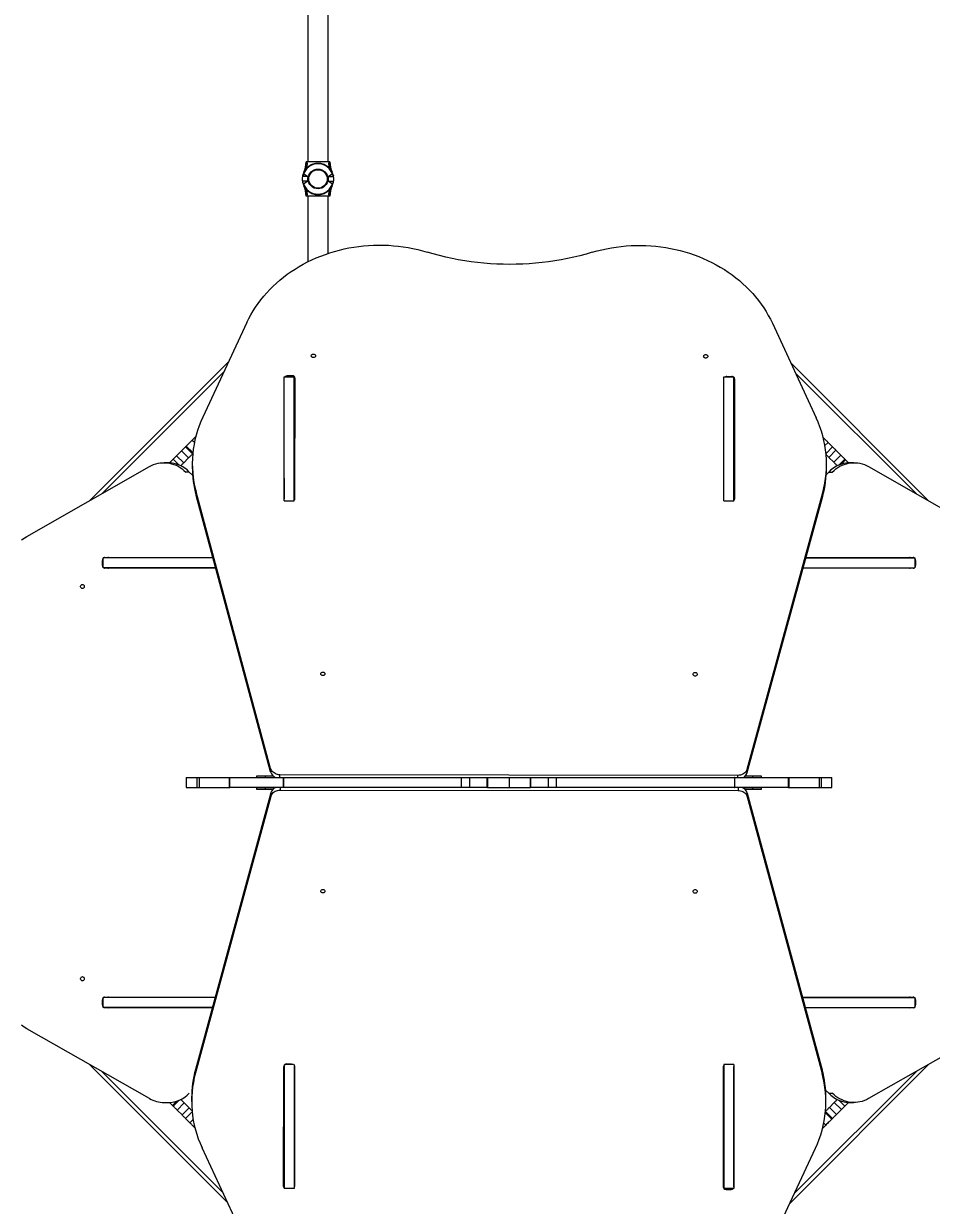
# Model space of a CAD drawing. Header units: millimetres. Extents: x -5010 to 6597, y -5069 to 5109.
# Drawn here: x -1075 to 827, y -851 to 1625 of the extents above; entities that cross this region are included whole.
import ezdxf

# ---------------------------------------------------------------- set-up
doc = ezdxf.new("R2010")
doc.units = ezdxf.units.MM
for name, color, linetype in [('DIKOM_ОБЪЕКТ', 7, 'Continuous'), ('DIKOM_РАЗМЕР_ЗОНА', 7, 'Continuous'), ('DIKOM_РАЗМЕР_ОБЪЕКТА', 7, 'Continuous')]:
    doc.layers.add(name, color=color, linetype=linetype)
doc.styles.add('style1', font='arial.ttf', dxfattribs={"width": 0.8})
doc.dimstyles.new('1-50', dxfattribs={"dimtxt": 300, "dimasz": 200, "dimexe": 100, "dimexo": 0, "dimgap": 100, "dimtad": 1, "dimtxsty": 'style1', "dimcen": 200, "dimclrd": 7, "dimclre": 7, "dimclrt": 7, "dimadec": 1, "dimazin": 2, "dimtfac": 1, "dimtmove": 0, "dimatfit": 2, "dimfxl": 0, "dimlwd": 25, "dimlwe": 18, "dimarcsym": 0})

# ---------------------------------------------------------------- blocks, each defined once
blk = doc.blocks.new('*D9')
at = {"layer": 'Defpoints', "color": 0, "transparency": 16777216}
for p in [(291.3, 3608.6), (3201.6, -2426.6), (4391.2, -2426.6)]:
    blk.add_point(p, dxfattribs=at)
at = {"layer": 'DIKOM_РАЗМЕР_ОБЪЕКТА', "color": 7, "lineweight": 18, "transparency": 16777216}
for p, q in [((291.3, 3608.6), (4491.2, 3608.6)), ((3201.6, -2426.6), (4491.2, -2426.6))]:
    blk.add_line(p, q, dxfattribs=at)
at = {"layer": 'DIKOM_РАЗМЕР_ОБЪЕКТА', "color": 7, "lineweight": 25, "transparency": 16777216}
blk.add_line((4391.2, 3408.6), (4391.2, -2226.6), dxfattribs=at)
at = {"layer": 'DIKOM_РАЗМЕР_ОБЪЕКТА', "color": 7, "transparency": 16777216}
for points in [[(4357.9, 3408.6), (4424.6, 3408.6), (4391.2, 3608.6)], [(4357.9, -2226.6), (4424.6, -2226.6), (4391.2, -2426.6)]]:
    blk.add_solid(points, dxfattribs=at)
at = {"layer": 'DIKOM_РАЗМЕР_ОБЪЕКТА', "color": 7, "transparency": 16777216, "insert": (4061.5, 287.3), "char_height": 300, "attachment_point": 5, "rotation": 90, "style": 'style1'}
blk.add_mtext('{\\H1.5x;6000}', dxfattribs=at)
blk = doc.blocks.new('*D10')
at = {"layer": 'Defpoints', "color": 0, "transparency": 16777216}
for p in [(3389.6, 467.8), (-3510.4, -215.5), (3389.6, -2964)]:
    blk.add_point(p, dxfattribs=at)
at = {"layer": 'DIKOM_РАЗМЕР_ОБЪЕКТА', "color": 7, "lineweight": 18, "transparency": 16777216}
for p, q in [((3389.6, 467.8), (3389.6, -3064)), ((-3510.4, -215.5), (-3510.4, -3064))]:
    blk.add_line(p, q, dxfattribs=at)
at = {"layer": 'DIKOM_РАЗМЕР_ОБЪЕКТА', "color": 7, "lineweight": 25, "transparency": 16777216}
blk.add_line((-3310.4, -2964), (3189.6, -2964), dxfattribs=at)
at = {"layer": 'DIKOM_РАЗМЕР_ОБЪЕКТА', "color": 7, "transparency": 16777216}
for points in [[(-3310.4, -2930.7), (-3310.4, -2997.4), (-3510.4, -2964)], [(3189.6, -2930.7), (3189.6, -2997.4), (3389.6, -2964)]]:
    blk.add_solid(points, dxfattribs=at)
at = {"layer": 'DIKOM_РАЗМЕР_ОБЪЕКТА', "color": 7, "transparency": 16777216, "insert": (-85, -2634.3), "char_height": 300, "attachment_point": 5, "style": 'style1'}
blk.add_mtext('{\\H1.5x;6900}', dxfattribs=at)
blk = doc.blocks.new('*D11')
at = {"layer": 'Defpoints', "color": 0, "transparency": 16777216}
for p in [(97.8, 5108.6), (2495.6, -4426.6), (6497.5, -4426.6)]:
    blk.add_point(p, dxfattribs=at)
at = {"layer": 'DIKOM_РАЗМЕР_ЗОНА', "color": 7, "lineweight": 18, "transparency": 16777216}
for p, q in [((97.8, 5108.6), (6597.5, 5108.6)), ((2495.6, -4426.6), (6597.5, -4426.6))]:
    blk.add_line(p, q, dxfattribs=at)
at = {"layer": 'DIKOM_РАЗМЕР_ЗОНА', "color": 7, "lineweight": 25, "transparency": 16777216}
blk.add_line((6497.5, 4908.6), (6497.5, -4226.6), dxfattribs=at)
at = {"layer": 'DIKOM_РАЗМЕР_ЗОНА', "color": 7, "transparency": 16777216}
for points in [[(6464.1, 4908.6), (6530.8, 4908.6), (6497.5, 5108.6)], [(6464.1, -4226.6), (6530.8, -4226.6), (6497.5, -4426.6)]]:
    blk.add_solid(points, dxfattribs=at)
at = {"layer": 'DIKOM_РАЗМЕР_ЗОНА', "color": 7, "transparency": 16777216, "insert": (6167.7, -51.5), "char_height": 300, "attachment_point": 5, "rotation": 90, "style": 'style1'}
blk.add_mtext('{\\H1.5x;9500}', dxfattribs=at)
blk = doc.blocks.new('*D12')
at = {"layer": 'Defpoints', "color": 0, "transparency": 16777216}
for p in [(-5010.4, 5.4), (4889.6, 5.4), (-5010.4, -4969.2)]:
    blk.add_point(p, dxfattribs=at)
at = {"layer": 'DIKOM_РАЗМЕР_ЗОНА', "color": 7, "lineweight": 18, "transparency": 16777216}
for p, q in [((-5010.4, 5.4), (-5010.4, -5069.2)), ((4889.6, 5.4), (4889.6, -5069.2))]:
    blk.add_line(p, q, dxfattribs=at)
at = {"layer": 'DIKOM_РАЗМЕР_ЗОНА', "color": 7, "lineweight": 25, "transparency": 16777216}
blk.add_line((4689.6, -4969.2), (-4810.4, -4969.2), dxfattribs=at)
at = {"layer": 'DIKOM_РАЗМЕР_ЗОНА', "color": 7, "transparency": 16777216}
for points in [[(-4810.4, -4935.9), (-4810.4, -5002.6), (-5010.4, -4969.2)], [(4689.6, -4935.9), (4689.6, -5002.6), (4889.6, -4969.2)]]:
    blk.add_solid(points, dxfattribs=at)
at = {"layer": 'DIKOM_РАЗМЕР_ЗОНА', "color": 7, "transparency": 16777216, "insert": (-57.6, -4639.5), "char_height": 300, "attachment_point": 5, "style": 'style1'}
blk.add_mtext('{\\H1.5x;9900}', dxfattribs=at)

msp = doc.modelspace()

# ---------------------------------------------------------------- linework, layer by layer
at = {"layer": 'DIKOM_ОБЪЕКТ', "color": 7, "linetype": 'Continuous', "lineweight": 15}
for p, q in [((-479.675, 2165.638), (-479.675, 1335.638)), ((-437.675, 1335.638), (-437.675, 2165.638)), ((-484.452, 1320.207), (-484.794, 1319.807)), ((-483.675, 1335.638), (-483.675, 1335.19)), ((-483.604, 1335.638), (-483.675, 1335.638)), ((-483.675, 1335.19), (-483.668, 1335.234)), ((-481.24, 1335.638), (-483.604, 1335.638)), ((-436.11, 1335.638), (-481.24, 1335.638)), ((-433.746, 1335.638), (-436.11, 1335.638)), ((-433.675, 1335.638), (-433.746, 1335.638)), ((-433.675, 1335.243), (-433.675, 1335.638)), ((-433.675, 1335.19), (-433.675, 1335.243)), ((-428.941, 1313.951), (-428.906, 1313.879)), ((-480.152, 1304.545), (-491.308, 1304.545)), ((-480.152, 1294.73), (-491.308, 1294.73)), ((-489.377, 1308.183), (-486.862, 1309.453)), ((-486.862, 1289.823), (-489.377, 1291.092)), ((-486.862, 1309.453), (-480.152, 1304.545)), ((-480.152, 1294.73), (-486.862, 1289.823)), ((-437.198, 1304.545), (-430.488, 1309.453)), ((-437.198, 1304.545), (-426.042, 1304.545)), ((-430.488, 1289.823), (-437.198, 1294.73)), ((-437.198, 1294.73), (-426.042, 1294.73)), ((-430.488, 1309.453), (-427.973, 1308.183)), ((-427.973, 1291.092), (-430.488, 1289.823)), ((-483.675, 1264.05), (-483.675, 1263.638)), ((-483.604, 1263.638), (-483.675, 1263.638)), ((-483.669, 1264.05), (-483.674, 1264.076)), ((-481.24, 1263.638), (-483.604, 1263.638)), ((-436.11, 1263.638), (-481.24, 1263.638)), ((-479.675, 1263.638), (-479.675, 1126.169)), ((-437.675, 1143.563), (-437.675, 1263.638)), ((-433.746, 1263.638), (-436.11, 1263.638)), ((-433.675, 1263.638), (-433.746, 1263.638)), ((-433.675, 1263.638), (-433.675, 1264.027)), ((-428.941, 1285.324), (-428.862, 1285.488)), ((-607.557, 998.797), (-700.187, 800.707)), ((493.343, 997.432), (585.317, 799.059)), ((-645.664, 917.306), (-938.33, 624.64)), ((-655.601, 896.055), (-911.969, 639.687)), ((821.448, 624.641), (531.971, 914.117)), ((795.087, 639.688), (541.751, 893.023)), ((-529.442, 885.194), (-508.442, 885.194)), ((-529.442, 625.386), (-529.442, 885.194)), ((-512.675, 887.076), (-523.075, 887.089)), ((-523.075, 885.194), (-523.075, 887.089)), ((-512.675, 885.194), (-512.675, 887.076)), ((-508.442, 625.386), (-508.442, 885.194)), ((-507.115, 629.789), (-506.684, 881.872)), ((391.558, 885.194), (412.558, 885.194)), ((391.558, 625.386), (391.558, 885.194)), ((397.925, 885.908), (408.325, 885.895)), ((397.925, 885.194), (397.925, 885.908)), ((408.325, 885.194), (408.325, 885.895)), ((412.558, 625.386), (412.558, 885.194)), ((414.316, 880.691), (413.885, 628.678)), ((-722.22, 752.442), (-714.932, 759.729)), ((-722.22, 752.442), (-717.652, 747.874)), ((610.089, 747.691), (603.54, 741.143)), ((610.089, 747.691), (619.48, 738.3)), ((-754.949, 719.712), (-744.668, 729.994)), ((-754.949, 719.712), (-740.1, 704.863)), ((-744.668, 729.994), (-729.818, 715.144)), ((-736.382, 738.28), (-734.716, 739.945)), ((-736.382, 738.28), (-721.532, 723.43)), ((-734.716, 739.945), (-720.946, 726.175)), ((-721.532, 723.43), (-721.179, 723.784)), ((619.48, 738.3), (605.806, 724.626)), ((626.634, 731.146), (611.785, 716.297)), ((636.915, 720.864), (622.066, 706.015)), ((626.634, 731.146), (636.915, 720.864)), ((-1068.637, 550.258), (-811.889, 696.814)), ((-773.687, 705.098), (-781.187, 705.098)), ((-769.696, 704.965), (-762.103, 712.558)), ((-762.103, 712.558), (-749.692, 700.147)), ((-740.1, 704.863), (-729.818, 715.144)), ((-722.123, 703.187), (-722.123, 695.687)), ((606.921, 694.752), (606.921, 702.252)), ((611.785, 716.297), (622.066, 706.015)), ((645.201, 712.579), (632.743, 700.12)), ((646.867, 710.913), (638.074, 702.121)), ((645.201, 712.579), (646.867, 710.913)), ((664.304, 705.099), (656.804, 705.099)), ((695.006, 696.815), (951.754, 550.26)), ((-728.331, 685.572), (-735.831, 685.572)), ((-728.331, 685.572), (-721.483, 678.724)), ((-529.442, 672.445), (-529.514, 629.887)), ((391.485, 628.637), (391.558, 671.284)), ((606.475, 680.601), (611.448, 685.574)), ((611.448, 685.574), (618.948, 685.574)), ((-557.909, 64.439), (-714.259, 644.088)), ((-714.259, 636.588), (-714.259, 644.088)), ((-529.442, 664.945), (-529.502, 629.548)), ((391.498, 628.36), (391.558, 663.784)), ((-557.909, 56.939), (-714.259, 636.588)), ((-529.442, 629.073), (-529.514, 629.887)), ((-529.442, 625.386), (-508.442, 625.386)), ((391.558, 627.889), (391.485, 628.637)), ((391.558, 625.386), (412.558, 625.386)), ((440.522, 63.159), (598.853, 642.405)), ((440.522, 55.659), (598.853, 634.905)), ((598.853, 634.905), (598.853, 642.405)), ((-910.294, 489.94), (-910.294, 500.34)), ((-908.995, 500.34), (-910.294, 500.34)), ((-908.995, 484.64), (-908.995, 505.64)), ((-678.938, 505.64), (-908.995, 505.64)), ((-905.098, 506.34), (-679.126, 506.34)), ((563.52, 505.64), (792.111, 505.64)), ((563.711, 506.34), (788.214, 506.34)), ((792.111, 505.64), (792.111, 484.64)), ((792.111, 500.34), (793.41, 500.34)), ((793.41, 500.34), (793.41, 489.94)), ((-908.995, 489.94), (-910.294, 489.94)), ((-673.273, 484.64), (-908.995, 484.64)), ((-673.084, 483.94), (-905.098, 483.94)), ((788.214, 483.94), (557.588, 483.94)), ((557.78, 484.64), (792.111, 484.64)), ((792.111, 489.94), (793.41, 489.94)), ((-557.909, 56.939), (-557.909, 64.439)), ((421.03, 49.828), (-538.463, 51.059)), ((-538.463, 45.64), (-538.463, 51.059)), ((421.03, 45.64), (421.03, 49.828)), ((440.522, 55.659), (440.522, 63.159)), ((-734.914, 45.64), (-734.914, 24.64)), ((-734.914, 45.64), (-712.683, 45.64)), ((-712.683, 45.64), (-712.683, 24.64)), ((-712.683, 45.64), (-708.024, 45.64)), ((-708.024, 45.64), (-708.024, 24.64)), ((-708.024, 45.64), (-644.863, 45.64)), ((-644.863, 45.64), (-644.863, 24.64)), ((-644.863, 45.64), (-643.393, 45.64)), ((-643.393, 24.64), (-643.393, 45.64)), ((-643.393, 45.64), (-531.285, 45.64)), ((-587.442, 48.14), (-587.442, 45.64)), ((-569.442, 48.14), (-587.442, 48.14)), ((-551.983, 48.14), (-569.442, 48.14)), ((-569.442, 48.14), (-569.442, 45.64)), ((-531.285, 45.64), (-531.285, 24.64)), ((-530.841, 45.64), (-531.285, 45.64)), ((-530.841, 24.64), (-530.841, 45.64)), ((-530.841, 45.64), (-157.972, 45.64)), ((-157.972, 24.64), (-157.972, 45.64)), ((-157.972, 45.64), (-140.882, 45.64)), ((-140.882, 24.64), (-140.882, 45.64)), ((-140.882, 45.64), (-104.398, 45.64)), ((-104.398, 24.64), (-104.398, 45.64)), ((-104.398, 45.64), (-103.237, 45.64)), ((-103.237, 45.64), (-103.237, 24.64)), ((-103.237, 45.64), (-58.442, 45.64)), ((-58.442, 45.64), (-58.442, 24.64)), ((-58.442, 45.64), (-13.647, 45.64)), ((-13.647, 24.64), (-13.647, 45.64)), ((-13.647, 45.64), (-12.486, 45.64)), ((-12.486, 24.64), (-12.486, 45.64)), ((-12.486, 45.64), (23.999, 45.64)), ((23.999, 24.64), (23.999, 45.64)), ((23.999, 45.64), (41.088, 45.64)), ((41.088, 24.64), (41.088, 45.64)), ((41.088, 45.64), (413.958, 45.64)), ((413.958, 45.64), (413.958, 24.64)), ((414.401, 45.64), (413.958, 45.64)), ((414.401, 24.64), (414.401, 45.64)), ((414.401, 45.64), (526.51, 45.64)), ((452.558, 48.14), (436.006, 48.14)), ((470.558, 48.14), (452.558, 48.14)), ((452.558, 45.64), (452.558, 48.14)), ((470.558, 45.64), (470.558, 48.14)), ((526.51, 45.64), (526.51, 24.64)), ((526.51, 45.64), (527.98, 45.64)), ((527.98, 45.64), (527.98, 24.64)), ((527.98, 45.64), (591.141, 45.64)), ((591.141, 45.64), (591.141, 24.64)), ((591.141, 45.64), (595.799, 45.64)), ((595.799, 45.64), (595.799, 24.64)), ((595.799, 45.64), (618.031, 45.64)), ((618.031, 24.64), (618.031, 45.64)), ((-734.914, 24.64), (-712.683, 24.64)), ((-557.576, 13.05), (-715.411, -566.297)), ((-557.576, 5.55), (-715.411, -573.797)), ((-712.683, 24.64), (-708.024, 24.64)), ((-708.024, 24.64), (-644.863, 24.64)), ((-644.863, 24.64), (-643.393, 24.64)), ((-531.285, 24.64), (-643.393, 24.64)), ((-587.442, 24.14), (-587.442, 21.14)), ((-587.442, 24.14), (-569.442, 24.14)), ((-587.442, 21.14), (-569.442, 21.14)), ((-569.442, 24.14), (-569.442, 21.14)), ((-569.442, 24.14), (-547.975, 24.14)), ((-569.442, 21.14), (-552.458, 21.14)), ((-557.576, 13.05), (-557.576, 5.55)), ((-538.095, 24.64), (-538.095, 18.893)), ((-538.095, 18.893), (421.399, 18.278)), ((-531.285, 24.64), (-530.841, 24.64)), ((-157.972, 24.64), (-530.841, 24.64)), ((-140.882, 24.64), (-157.972, 24.64)), ((-104.398, 24.64), (-140.882, 24.64)), ((-103.237, 24.64), (-104.398, 24.64)), ((-103.237, 24.64), (-58.442, 24.64)), ((-58.442, 24.64), (-13.647, 24.64)), ((-12.486, 24.64), (-13.647, 24.64)), ((23.999, 24.64), (-12.486, 24.64)), ((41.088, 24.64), (23.999, 24.64)), ((413.958, 24.64), (41.088, 24.64)), ((413.958, 24.64), (414.401, 24.64)), ((526.51, 24.64), (414.401, 24.64)), ((421.399, 24.64), (421.399, 18.278)), ((429.875, 24.14), (452.558, 24.14)), ((435.006, 21.14), (452.558, 21.14)), ((440.856, 12.41), (440.856, 4.91)), ((440.856, 12.41), (597.701, -567.138)), ((440.856, 4.91), (597.701, -574.638)), ((452.558, 21.14), (452.558, 24.14)), ((452.558, 24.14), (470.558, 24.14)), ((452.558, 21.14), (470.558, 21.14)), ((470.558, 21.14), (470.558, 24.14)), ((526.51, 24.64), (527.98, 24.64)), ((527.98, 24.64), (591.141, 24.64)), ((591.141, 24.64), (595.799, 24.64)), ((595.799, 24.64), (618.031, 24.64)), ((-910.294, -431.06), (-910.294, -420.66)), ((-908.995, -420.66), (-910.294, -420.66)), ((-908.995, -436.36), (-908.995, -415.36)), ((-674.291, -415.36), (-908.995, -415.36)), ((-905.098, -414.66), (-674.1, -414.66)), ((556.435, -414.66), (788.214, -414.66)), ((556.625, -415.36), (792.111, -415.36)), ((792.111, -415.36), (792.111, -436.36)), ((792.111, -420.66), (793.41, -420.66)), ((793.41, -420.66), (793.41, -431.06)), ((-908.995, -431.06), (-910.294, -431.06)), ((-680.012, -436.36), (-908.995, -436.36)), ((-680.203, -437.06), (-905.098, -437.06)), ((562.308, -436.36), (792.111, -436.36)), ((788.214, -437.06), (562.498, -437.06)), ((792.111, -431.06), (793.41, -431.06)), ((-811.889, -627.536), (-1068.637, -480.98)), ((951.754, -480.979), (695.006, -627.534)), ((-938.337, -555.358), (-648.358, -845.337)), ((-715.411, -566.297), (-715.411, -573.797)), ((-530.671, -811.965), (-530.456, -559.952)), ((-529.442, -557.065), (-529.442, -815.915)), ((-510.032, -556.107), (-528.487, -556.107)), ((-524.451, -554.759), (-514.051, -554.766)), ((-508.442, -556.107), (-508.442, -815.915)), ((-508.062, -559.716), (-508.271, -804.479)), ((-508.056, -559.896), (-508.271, -811.979)), ((390.545, -560.472), (390.33, -812.555)), ((412.558, -556.107), (391.558, -556.107)), ((391.558, -556.107), (391.558, -815.915)), ((412.558, -556.107), (412.558, -815.915)), ((412.73, -805.07), (412.939, -560.316)), ((412.73, -812.57), (412.945, -560.556)), ((529.713, -847.1), (821.461, -555.352)), ((597.701, -567.138), (597.701, -574.638)), ((-911.976, -570.405), (-658.177, -824.204)), ((539.611, -825.888), (795.1, -570.399)), ((611.448, -616.293), (605.005, -609.85)), ((611.448, -616.293), (618.948, -616.293)), ((-781.187, -635.82), (-773.687, -635.82)), ((-763.748, -641.638), (-754.949, -632.838)), ((-762.083, -643.303), (-763.748, -641.638)), ((-762.083, -643.303), (-749.615, -630.836)), ((-753.797, -651.589), (-738.947, -636.74)), ((-728.666, -647.021), (-738.947, -636.74)), ((-723.428, -625.957), (-723.428, -633.457)), ((605.616, -633.924), (605.616, -626.424)), ((623.218, -635.588), (612.937, -645.869)), ((638.068, -650.437), (623.218, -635.588)), ((645.222, -643.283), (632.804, -630.865)), ((652.819, -635.686), (645.222, -643.283)), ((656.804, -635.818), (664.304, -635.818)), ((-743.515, -661.871), (-753.797, -651.589)), ((-743.515, -661.871), (-728.666, -647.021)), ((-736.361, -669.025), (-722.39, -655.053)), ((617.835, -670.67), (604.406, -657.241)), ((619.5, -669.004), (604.701, -654.205)), ((627.786, -660.718), (612.937, -645.869)), ((638.068, -650.437), (627.786, -660.718)), ((-726.97, -678.416), (-736.361, -669.025)), ((-726.97, -678.416), (-720.174, -671.62)), ((-716.841, -688.545), (-716.654, -688.357)), ((-716.528, -688.858), (-716.841, -688.545)), ((605.338, -683.166), (598.559, -689.945)), ((605.338, -683.166), (601.084, -678.912)), ((619.5, -669.004), (617.835, -670.67)), ((-609.598, -928.756), (-701.742, -730.442)), ((491.303, -929.415), (583.764, -731.266)), ((-508.442, -815.915), (-529.442, -815.915)), ((-508.271, -804.479), (-508.271, -811.979)), ((412.558, -815.915), (391.558, -815.915)), ((396.325, -815.915), (396.325, -817.755)), ((406.725, -815.915), (406.725, -817.762)), ((412.73, -805.07), (412.73, -812.57)), ((396.325, -817.755), (406.725, -817.762))]:
    msp.add_line(p, q, dxfattribs=at)
at = {"layer": 'DIKOM_ОБЪЕКТ', "color": 7, "linetype": 'Continuous', "lineweight": 15, "flags": 128}
for points in [[(-607.557, 998.797), (-603.49, 1007.08), (-599.093, 1015.236), (-594.373, 1023.256), (-589.335, 1031.129), (-583.985, 1038.846), (-578.33, 1046.398), (-572.375, 1053.776), (-566.13, 1060.971), (-559.6, 1067.974), (-552.794, 1074.777), (-545.72, 1081.372), (-538.387, 1087.75), (-530.802, 1093.905), (-522.977, 1099.829), (-514.918, 1105.514), (-506.638, 1110.954), (-498.144, 1116.143), (-489.449, 1121.073), (-480.561, 1125.74), (-471.492, 1130.137), (-462.252, 1134.26), (-452.853, 1138.103), (-443.306, 1141.661), (-433.623, 1144.931), (-423.814, 1147.909), (-413.893, 1150.59), (-403.87, 1152.973), (-393.757, 1155.053), (-383.568, 1156.829), (-373.313, 1158.297), (-363.006, 1159.458), (-352.659, 1160.308), (-342.284, 1160.848), (-331.894, 1161.076), (-321.5, 1160.992), (-311.117, 1160.596), (-300.755, 1159.889), (-290.428, 1158.872), (-280.148, 1157.545), (-269.927, 1155.911), (-259.777, 1153.971), (-249.711, 1151.728), (-239.741, 1149.185), (-229.879, 1146.343)], [(116.115, 1145.929), (103.253, 1142.204), (90.283, 1138.769), (77.215, 1135.626), (64.058, 1132.777), (50.819, 1130.225), (37.509, 1127.971), (24.135, 1126.017), (10.708, 1124.364), (-2.765, 1123.012), (-16.273, 1121.964), (-29.808, 1121.219), (-43.361, 1120.779), (-56.923, 1120.643), (-70.484, 1120.811), (-84.035, 1121.284), (-97.568, 1122.061), (-111.073, 1123.142), (-124.541, 1124.526), (-137.963, 1126.211), (-151.33, 1128.197), (-164.634, 1130.483), (-177.864, 1133.067), (-191.012, 1135.947), (-204.07, 1139.121), (-217.029, 1142.587), (-229.879, 1146.343)], [(116.115, 1145.929), (125.987, 1148.747), (135.967, 1151.267), (146.041, 1153.487), (156.198, 1155.402), (166.426, 1157.012), (176.711, 1158.314), (187.043, 1159.306), (197.408, 1159.988), (207.795, 1160.359), (218.189, 1160.417), (228.58, 1160.164), (238.955, 1159.599), (249.301, 1158.724), (259.605, 1157.538), (269.856, 1156.044), (280.041, 1154.243), (290.148, 1152.138), (300.164, 1149.73), (310.079, 1147.024), (319.879, 1144.022), (329.553, 1140.727), (339.089, 1137.145), (348.476, 1133.278), (357.703, 1129.132), (366.759, 1124.711), (375.633, 1120.022), (384.313, 1115.069), (392.79, 1109.859), (401.054, 1104.397), (409.094, 1098.691), (416.901, 1092.747), (424.465, 1086.573), (431.778, 1080.175), (438.831, 1073.561), (445.615, 1066.74), (452.122, 1059.719), (458.344, 1052.508), (464.274, 1045.114), (469.904, 1037.547), (475.229, 1029.815), (480.241, 1021.928), (484.934, 1013.895), (489.303, 1005.727), (493.343, 997.432)], [(-463.903, 929.015), (-464.083, 927.942), (-464.605, 926.956), (-465.426, 926.138), (-466.481, 925.553), (-467.683, 925.249), (-468.935, 925.25), (-470.136, 925.557), (-471.189, 926.145), (-472.008, 926.966), (-472.526, 927.953), (-472.703, 929.027), (-472.522, 930.1), (-472.001, 931.086), (-471.179, 931.905), (-470.124, 932.49), (-468.922, 932.794), (-467.67, 932.792), (-466.469, 932.485), (-465.416, 931.897), (-464.598, 931.076), (-464.079, 930.089), (-463.903, 929.015)], [(358.097, 927.962), (357.916, 926.888), (357.395, 925.902), (356.573, 925.084), (355.518, 924.499), (354.316, 924.195), (353.064, 924.196), (351.863, 924.503), (350.81, 925.091), (349.992, 925.912), (349.473, 926.899), (349.297, 927.973), (349.477, 929.046), (349.999, 930.032), (350.82, 930.851), (351.875, 931.436), (353.077, 931.74), (354.329, 931.738), (355.53, 931.431), (356.583, 930.843), (357.402, 930.023), (357.92, 929.035), (358.097, 927.962)], [(-734.716, 739.945), (-733.53, 741.131), (-732.191, 742.47), (-730.718, 743.943), (-729.136, 745.525), (-727.469, 747.192), (-725.742, 748.919), (-723.983, 750.678), (-722.22, 752.442)], [(599.96, 757.82), (601.342, 756.438), (602.716, 755.064), (604.069, 753.71), (605.389, 752.39), (606.663, 751.117), (607.879, 749.901), (609.024, 748.756), (610.089, 747.691)], [(-762.103, 712.558), (-761.349, 713.312), (-760.54, 714.121), (-759.683, 714.978), (-758.786, 715.875), (-757.856, 716.805), (-756.901, 717.76), (-755.929, 718.732), (-754.949, 719.712)], [(-744.668, 729.994), (-743.481, 731.18), (-742.31, 732.351), (-741.168, 733.493), (-740.07, 734.591), (-739.03, 735.631), (-738.061, 736.6), (-737.174, 737.487), (-736.382, 738.28)], [(-729.818, 715.144), (-728.632, 716.331), (-727.461, 717.502), (-726.319, 718.644), (-725.221, 719.742), (-724.181, 720.782), (-723.211, 721.751), (-722.325, 722.638), (-721.532, 723.43)], [(606.05, 722.031), (606.194, 721.888), (607.05, 721.031), (607.948, 720.134), (608.878, 719.203), (609.833, 718.248), (610.804, 717.277), (611.785, 716.297)], [(619.48, 738.3), (620.234, 737.546), (621.043, 736.737), (621.9, 735.88), (622.797, 734.983), (623.727, 734.053), (624.682, 733.098), (625.654, 732.126), (626.634, 731.146)], [(636.915, 720.864), (638.101, 719.678), (639.273, 718.507), (640.415, 717.365), (641.512, 716.267), (642.553, 715.227), (643.522, 714.258), (644.409, 713.371), (645.201, 712.579)], [(-811.889, 696.814), (-807.535, 699.087), (-803.055, 701.008), (-798.471, 702.569), (-793.805, 703.76), (-789.079, 704.577), (-784.315, 705.016), (-779.537, 705.075), (-774.766, 704.754), (-770.026, 704.053), (-765.339, 702.977), (-760.727, 701.53), (-756.213, 699.72), (-751.817, 697.554), (-747.562, 695.044), (-743.466, 692.201), (-739.55, 689.039), (-735.831, 685.572)], [(-746.354, 698.609), (-745.691, 699.272), (-744.834, 700.129), (-743.937, 701.026), (-743.007, 701.956), (-742.052, 702.911), (-741.08, 703.883), (-740.1, 704.863)], [(618.948, 685.574), (622.666, 689.04), (626.583, 692.202), (630.678, 695.045), (634.934, 697.556), (639.33, 699.721), (643.844, 701.532), (648.456, 702.978), (653.143, 704.055), (657.883, 704.755), (662.654, 705.077), (667.432, 705.018), (672.196, 704.579), (676.922, 703.761), (681.588, 702.57), (686.172, 701.01), (690.652, 699.089), (695.006, 696.815)], [(622.066, 706.015), (623.252, 704.829), (624.424, 703.658), (625.565, 702.516), (626.663, 701.418), (627.703, 700.378), (628.673, 699.408), (629.471, 698.61)], [(646.867, 710.913), (648.053, 709.727), (649.392, 708.388), (650.864, 706.915), (652.447, 705.333), (652.813, 704.967)], [(-1079.706, 543.145), (-1074.247, 546.858), (-1068.637, 550.258)], [(-952.296, 450.04), (-951.222, 449.861), (-950.236, 449.341), (-949.416, 448.521), (-948.83, 447.467), (-948.524, 446.266), (-948.524, 445.013), (-948.83, 443.812), (-949.416, 442.758), (-950.236, 441.938), (-951.222, 441.418), (-952.296, 441.24), (-953.37, 441.418), (-954.356, 441.938), (-955.176, 442.758), (-955.762, 443.812), (-956.068, 445.013), (-956.068, 446.266), (-955.762, 447.467), (-955.176, 448.521), (-954.356, 449.341), (-953.37, 449.861), (-952.296, 450.04)], [(-444.042, 262.63), (-444.222, 261.557), (-444.744, 260.571), (-445.565, 259.752), (-446.62, 259.167), (-447.822, 258.863), (-449.074, 258.865), (-450.275, 259.172), (-451.328, 259.76), (-452.147, 260.581), (-452.665, 261.568), (-452.842, 262.642), (-452.662, 263.715), (-452.14, 264.701), (-451.318, 265.519), (-450.264, 266.104), (-449.061, 266.408), (-447.809, 266.407), (-446.608, 266.1), (-445.555, 265.512), (-444.737, 264.691), (-444.218, 263.704), (-444.042, 262.63)], [(335.957, 261.63), (335.777, 260.557), (335.255, 259.571), (334.434, 258.752), (333.379, 258.167), (332.177, 257.863), (330.925, 257.865), (329.724, 258.172), (328.671, 258.76), (327.852, 259.581), (327.334, 260.568), (327.157, 261.642), (327.338, 262.715), (327.859, 263.701), (328.681, 264.519), (329.736, 265.104), (330.938, 265.408), (332.19, 265.407), (333.391, 265.1), (334.444, 264.512), (335.263, 263.691), (335.781, 262.704), (335.957, 261.63)], [(-538.463, 51.059), (-541.134, 51.217), (-543.757, 51.684), (-546.285, 52.449), (-548.672, 53.5), (-550.875, 54.818), (-552.855, 56.379), (-554.577, 58.155), (-556.009, 60.114), (-557.127, 62.221), (-557.909, 64.439)], [(440.522, 63.159), (439.732, 60.943), (438.608, 58.839), (437.169, 56.883), (435.441, 55.112), (433.455, 53.556), (431.248, 52.244), (428.857, 51.199), (426.327, 50.44), (423.702, 49.98), (421.03, 49.828)], [(-557.576, 5.55), (-556.788, 7.766), (-555.665, 9.872), (-554.228, 11.828), (-552.501, 13.601), (-550.517, 15.158), (-548.31, 16.471), (-545.921, 17.518), (-543.391, 18.278), (-540.767, 18.74), (-538.095, 18.893)], [(421.399, 18.278), (424.07, 18.121), (426.694, 17.657), (429.222, 16.893), (431.609, 15.843), (433.814, 14.527), (435.796, 12.967), (437.519, 11.192), (438.953, 9.234), (440.072, 7.127), (440.856, 4.91)], [(-452.841, -192.854), (-452.662, -191.781), (-452.141, -190.794), (-451.32, -189.975), (-450.266, -189.389), (-449.064, -189.085), (-447.812, -189.085), (-446.611, -189.392), (-445.558, -189.979), (-444.738, -190.799), (-444.219, -191.786), (-444.041, -192.86), (-444.221, -193.933), (-444.742, -194.919), (-445.563, -195.738), (-446.617, -196.324), (-447.818, -196.629), (-449.071, -196.628), (-450.272, -196.322), (-451.325, -195.735), (-452.145, -194.915), (-452.664, -193.928), (-452.841, -192.854)], [(327.158, -193.354), (327.337, -192.281), (327.859, -191.294), (328.679, -190.475), (329.733, -189.889), (330.935, -189.585), (332.188, -189.585), (333.389, -189.892), (334.442, -190.479), (335.262, -191.299), (335.781, -192.286), (335.958, -193.36), (335.779, -194.433), (335.258, -195.419), (334.437, -196.238), (333.383, -196.824), (332.181, -197.129), (330.929, -197.128), (329.728, -196.822), (328.674, -196.235), (327.855, -195.415), (327.336, -194.428), (327.158, -193.354)], [(-952.296, -371.96), (-951.222, -372.139), (-950.236, -372.659), (-949.416, -373.479), (-948.83, -374.533), (-948.524, -375.734), (-948.524, -376.987), (-948.83, -378.188), (-949.416, -379.242), (-950.236, -380.062), (-951.222, -380.582), (-952.296, -380.76), (-953.37, -380.582), (-954.356, -380.062), (-955.176, -379.242), (-955.762, -378.188), (-956.068, -376.987), (-956.068, -375.734), (-955.762, -374.533), (-955.176, -373.479), (-954.356, -372.659), (-953.37, -372.139), (-952.296, -371.96)], [(-1068.637, -480.98), (-1074.247, -477.579), (-1079.706, -473.867)], [(-508.442, -558.127), (-508.184, -558.892), (-508.056, -559.896)], [(412.558, -558.717), (412.831, -559.542), (412.945, -560.556)], [(695.006, -627.534), (690.652, -629.808), (686.172, -631.729), (681.588, -633.289), (676.922, -634.48), (672.196, -635.298), (667.432, -635.737), (662.654, -635.796), (657.883, -635.474), (653.143, -634.774), (648.456, -633.697), (643.844, -632.251), (639.33, -630.44), (634.934, -628.275), (630.678, -625.764), (626.583, -622.921), (622.666, -619.759), (618.948, -616.293)], [(-763.748, -641.638), (-764.934, -640.452), (-766.274, -639.112), (-767.746, -637.64), (-769.328, -636.058), (-769.699, -635.687)], [(-753.797, -651.589), (-754.983, -650.403), (-756.154, -649.232), (-757.296, -648.09), (-758.394, -646.992), (-759.434, -645.952), (-760.404, -644.982), (-761.29, -644.096), (-762.083, -643.303)], [(-738.947, -636.74), (-740.134, -635.554), (-741.305, -634.382), (-742.447, -633.241), (-743.545, -632.143), (-744.585, -631.103), (-745.554, -630.133), (-746.356, -629.332)], [(629.475, -629.331), (628.809, -629.997), (627.953, -630.853), (627.055, -631.751), (626.125, -632.681), (625.17, -633.636), (624.198, -634.608), (623.218, -635.588)], [(645.222, -643.283), (644.468, -644.037), (643.659, -644.846), (642.802, -645.703), (641.905, -646.6), (640.974, -647.53), (640.019, -648.485), (639.048, -649.457), (638.068, -650.437)], [(-736.361, -669.025), (-737.115, -668.271), (-737.924, -667.462), (-738.781, -666.605), (-739.678, -665.708), (-740.608, -664.777), (-741.563, -663.822), (-742.535, -662.851), (-743.515, -661.871)], [(-722.568, -653.12), (-723.075, -652.612), (-723.932, -651.756), (-724.829, -650.858), (-725.759, -649.928), (-726.714, -648.973), (-727.686, -648.002), (-728.666, -647.021)], [(612.937, -645.869), (611.751, -647.055), (610.579, -648.227), (609.438, -649.368), (608.34, -650.466), (607.299, -651.507), (606.33, -652.476), (605.443, -653.363), (604.651, -654.155)], [(627.786, -660.718), (626.6, -661.905), (625.429, -663.076), (624.287, -664.218), (623.189, -665.316), (622.149, -666.356), (621.179, -667.325), (620.293, -668.212), (619.5, -669.004)], [(-716.841, -688.545), (-718.223, -687.163), (-719.597, -685.789), (-720.951, -684.435), (-722.271, -683.115), (-723.545, -681.841), (-724.76, -680.626), (-725.905, -679.481), (-726.97, -678.416)], [(617.835, -670.67), (616.649, -671.856), (615.309, -673.195), (613.837, -674.668), (612.255, -676.25), (610.587, -677.917), (608.861, -679.644), (607.102, -681.403), (605.338, -683.166)], [(-508.271, -804.479), (-508.387, -805.493), (-508.442, -805.705)], [(-508.271, -811.979), (-508.387, -812.993), (-508.442, -813.205)], [(412.73, -805.07), (412.613, -806.083), (412.558, -806.298)], [(412.73, -812.57), (412.613, -813.583), (412.558, -813.798)]]:
    msp.add_lwpolyline(points, dxfattribs=at)
at = {"layer": 'DIKOM_ОБЪЕКТ', "color": 7, "linetype": 'Continuous', "lineweight": 15}
for radius in [20.697, 19.36]:
    msp.add_circle((-458.675, 1299.638), radius, dxfattribs=at)
for centre, radius, start, end in [((-458.675, 1299.638), 33, 142.324966, 167.982919), ((-458.675, 1299.638), 31.869, 15.554135, 164.445865), ((-532.257, 1335.043), 48.656, 334.310997, 0.700534), ((-501.821, 1331.943), 20.909, 324.51863, 10.176714), ((-415.529, 1331.943), 20.909, 169.823286, 215.48137), ((-385.094, 1335.043), 48.656, 179.299466, 205.689003), ((-458.675, 1299.638), 33, 12.017081, 37.675034), ((-458.675, 1299.638), 33, 171.44774, 188.55226), ((-458.675, 1299.638), 33, 167.982919, 171.44774), ((-458.675, 1299.638), 33, 188.55226, 192.017081), ((-458.675, 1299.638), 33, 192.017081, 217.675034), ((-458.675, 1299.638), 31.869, 195.554135, 344.445865), ((-458.675, 1299.638), 22.03, 167.128837, 192.871163), ((-458.675, 1299.638), 22.03, 347.128837, 12.871163), ((-458.675, 1299.638), 33, 322.324966, 347.982919), ((-458.675, 1299.638), 33, 8.55226, 12.017081), ((-458.675, 1299.638), 33, 347.982919, 351.44774), ((-458.675, 1299.638), 33, 351.44774, 8.55226), ((-532.257, 1264.233), 48.656, 359.299498, 25.689004), ((-501.821, 1267.332), 20.909, 349.823266, 35.481435), ((-415.529, 1267.332), 20.909, 144.518565, 190.176734), ((-385.094, 1264.233), 48.656, 154.310996, 180.700502), ((-468.303, 920.268), 5.063, 81.126559, 98.873441), ((353.697, 919.214), 5.063, 81.126559, 98.873441), ((-523.179, 880.71), 6.38, 89.063303, 135.350628), ((-512.307, 881.449), 5.639, 4.301021, 93.744116), ((-511.628, 874.263), 4.952, 5.192781, 49.955009), ((397.893, 879.199), 6.71, 89.724272, 116.683374), ((408.34, 879.185), 6.71, 63.570897, 90.125451), ((409.407, 880.608), 4.91, 0.965927, 50.07177), ((409.384, 873.088), 4.94, 5.134671, 50.013155), ((-494.335, 703.271), 227.748, 154.670376, 195.061823), ((379.252, 702.342), 227.634, 344.733712, 25.143098), ((-774.492, 640.788), 64.316, 44.133228, 89.282884), ((-495.587, 695.76), 226.536, 180.018567, 195.141498), ((380.032, 694.871), 226.889, 344.674796, 359.970022), ((657.434, 641.195), 63.908, 90.564977, 136.018911), ((-511.938, 629.932), 4.826, 316.432243, 358.300144), ((409.065, 628.748), 4.821, 315.78586, 359.172556), ((-903.757, 500.397), 6.537, 143.249594, 180.501457), ((-905.073, 501.667), 4.673, 90.299271, 121.769219), ((-897.573, 501.667), 4.673, 90.299271, 121.769219), ((780.69, 501.668), 4.673, 58.230781, 89.700729), ((788.19, 501.668), 4.673, 58.230781, 89.700729), ((786.873, 500.397), 6.537, 359.498728, 36.750222), ((-903.757, 489.882), 6.537, 179.498728, 216.750222), ((-905.073, 488.612), 4.673, 238.230042, 269.700173), ((-897.573, 488.612), 4.673, 238.230042, 269.700173), ((780.69, 488.612), 4.673, 270.299271, 301.769219), ((788.19, 488.612), 4.673, 270.299271, 301.769219), ((786.873, 489.883), 6.537, 323.249778, 0.501272), ((-943.535, 445.64), 5.071, 171.140277, 188.859723), ((-448.442, 253.882), 5.064, 81.128726, 98.871274), ((-448.442, 253.883), 5.064, 81.127481, 98.872519), ((331.557, 252.883), 5.064, 81.127345, 98.872655), ((331.558, 252.882), 5.064, 81.132622, 98.876123), ((-540.793, 61.993), 17.846, 196.451013, 246.399567), ((423.707, 60.615), 17.531, 301.32585, 343.580052), ((-540.12, 7.67), 18.266, 111.719068, 162.87082), ((423.205, 6.94), 18.479, 17.21864, 73.299293), ((-448.441, -184.102), 5.065, 261.130021, 278.869979), ((331.558, -184.603), 5.064, 261.128585, 278.871415), ((331.558, -184.603), 5.064, 261.128249, 278.871751), ((-943.536, -376.36), 5.071, 171.13951, 188.86049), ((-903.757, -420.603), 6.537, 143.249594, 180.501457), ((-905.073, -419.333), 4.673, 90.299271, 121.769219), ((-897.573, -419.333), 4.673, 90.299271, 121.769219), ((780.69, -419.332), 4.673, 58.230781, 89.700729), ((788.19, -419.332), 4.673, 58.230781, 89.700729), ((786.873, -420.603), 6.537, 359.498543, 36.750406), ((-903.757, -431.118), 6.537, 179.498728, 216.750222), ((-905.073, -432.388), 4.672, 238.229457, 269.702053), ((-897.573, -432.388), 4.672, 238.229457, 269.702053), ((780.69, -432.388), 4.672, 270.297947, 301.770543), ((788.19, -432.388), 4.672, 270.297947, 301.770543), ((786.873, -431.117), 6.537, 323.249778, 0.501272), ((-496.552, -626.074), 226.876, 164.723252, 179.97035), ((-524.83, -560.39), 5.643, 86.155293, 175.547808), ((395.273, -560.582), 4.729, 141.765742, 178.667075), ((379.054, -626.501), 226.562, 0.019383, 15.189584), ((-495.747, -633.547), 227.646, 164.783321, 205.191233), ((377.842, -634.009), 227.734, 334.718415, 15.111536), ((-774.317, -571.915), 63.908, 270.565063, 316.018824), ((657.609, -571.508), 64.315, 224.133141, 269.282971), ((-780.943, -573.878), 61.943, 240.025979, 269.773685), ((-525.873, -811.912), 4.799, 180.626829, 221.948019), ((-525.857, -804.402), 4.817, 183.607875, 221.918212), ((395.128, -812.503), 4.799, 180.627125, 221.935418), ((395.144, -804.992), 4.817, 183.608637, 221.905242), ((396.219, -811.409), 6.347, 225.223673, 270.960872), ((406.823, -811.375), 6.388, 269.119769, 314.708794)]:
    msp.add_arc(centre, radius, start, end, dxfattribs=at)
for points, knots in [([(-488.409, 1313.951), (-488.45, 1313.866), (-488.529, 1313.701), (-488.468, 1313.83), (-488.412, 1313.946), (-488.409, 1313.951)], [0, 0, 0, 0, 0.49999347, 0.97681742, 1, 1, 1, 1]), ([(-483.685, 1335.234), (-483.679, 1334.901), (-483.655, 1333.561), (-483.802, 1331.254), (-484.109, 1328.373), (-484.568, 1325.658), (-485.127, 1323.151), (-485.743, 1320.922), (-486.343, 1319.065), (-486.863, 1317.633), (-487.272, 1316.591), (-487.585, 1315.836), (-487.829, 1315.27), (-488.021, 1314.84), (-488.169, 1314.516), (-488.262, 1314.319), (-488.286, 1314.269), (-488.294, 1314.251)], [0, 0, 0, 0, 0.04023219, 0.16206463, 0.27913038, 0.3905171, 0.49487185, 0.58979873, 0.67053247, 0.73191354, 0.77697668, 0.81297242, 0.84594233, 0.88100986, 0.92134768, 0.97201238, 1, 1, 1, 1]), ([(-432.556, 1319.807), (-433.013, 1320.371), (-434.289, 1321.948), (-436.717, 1324.292), (-439.973, 1326.772), (-443.662, 1328.91), (-448.017, 1330.75), (-452.98, 1332.067), (-458.465, 1332.592), (-464.06, 1332.131), (-469.077, 1330.839), (-473.469, 1329.013), (-477.035, 1326.99), (-480.194, 1324.647), (-482.634, 1322.411), (-483.94, 1320.827), (-484.452, 1320.207)], [0, 0, 0, 0, 0.0369181, 0.10310937, 0.1703991, 0.24337327, 0.31759858, 0.40804957, 0.50095759, 0.59384466, 0.68951852, 0.76070796, 0.83303823, 0.89566856, 0.95918155, 1, 1, 1, 1]), ([(-483.668, 1335.234), (-483.661, 1335.279), (-483.652, 1335.34), (-483.614, 1335.576), (-483.604, 1335.638)], [0, 0, 0, 0, 0.737422059, 1, 1, 1, 1]), ([(-433.746, 1335.638), (-433.723, 1335.49), (-433.681, 1335.227), (-433.683, 1335.238), (-433.683, 1335.243)], [0, 0, 0, 0, 0.56225461, 1, 1, 1, 1]), ([(-429.003, 1314.088), (-429.001, 1314.085), (-428.993, 1314.068), (-429.031, 1314.149), (-429.101, 1314.299), (-429.2, 1314.514), (-429.354, 1314.857), (-429.553, 1315.307), (-429.868, 1316.045), (-430.491, 1317.587), (-431.247, 1319.714), (-432.153, 1322.798), (-432.91, 1326.173), (-433.419, 1329.816), (-433.659, 1332.81), (-433.651, 1334.549), (-433.648, 1335.243)], [0, 0, 0, 0, 0.01877327, 0.08677434, 0.14027672, 0.17615197, 0.19248693, 0.21147701, 0.23855305, 0.28578296, 0.4030939, 0.4977539, 0.65514945, 0.80017382, 0.92024435, 1, 1, 1, 1]), ([(-490.952, 1306.508), (-490.797, 1306.872), (-490.531, 1307.495), (-489.717, 1307.981), (-489.377, 1308.183)], [0, 0, 0, 0, 0.58247622, 1, 1, 1, 1]), ([(-489.377, 1291.092), (-489.837, 1291.383), (-490.629, 1291.883), (-490.857, 1292.506), (-490.952, 1292.767)], [0, 0, 0, 0, 0.58177779, 1, 1, 1, 1]), ([(-427.973, 1308.183), (-427.513, 1307.892), (-426.722, 1307.392), (-426.494, 1306.769), (-426.398, 1306.508)], [0, 0, 0, 0, 0.58177779, 1, 1, 1, 1]), ([(-426.398, 1292.767), (-426.553, 1292.404), (-426.819, 1291.78), (-427.633, 1291.295), (-427.973, 1291.092)], [0, 0, 0, 0, 0.58247622, 1, 1, 1, 1]), ([(-488.402, 1285.249), (-488.376, 1285.195), (-488.329, 1285.097), (-488.183, 1284.784), (-487.985, 1284.35), (-487.72, 1283.748), (-487.375, 1282.93), (-486.922, 1281.794), (-486.334, 1280.184), (-485.667, 1278.105), (-484.99, 1275.573), (-484.406, 1272.786), (-483.963, 1269.74), (-483.699, 1266.833), (-483.69, 1264.911), (-483.686, 1264.076)], [0, 0, 0, 0, 0.0563622, 0.10185093, 0.14047656, 0.17720595, 0.21552028, 0.26383681, 0.33182556, 0.42499624, 0.52803433, 0.64831826, 0.76828999, 0.89924782, 1, 1, 1, 1]), ([(-484.794, 1279.469), (-484.337, 1278.904), (-483.061, 1277.328), (-480.633, 1274.984), (-477.378, 1272.504), (-473.688, 1270.365), (-469.333, 1268.525), (-464.371, 1267.209), (-458.886, 1266.684), (-453.29, 1267.145), (-448.273, 1268.436), (-443.881, 1270.262), (-440.316, 1272.286), (-437.154, 1274.626), (-434.592, 1276.989), (-433.177, 1278.712), (-432.556, 1279.469)], [0, 0, 0, 0, 0.03659151, 0.10219688, 0.16889162, 0.24122023, 0.31478891, 0.40443973, 0.49652584, 0.58859119, 0.68341867, 0.75397853, 0.82566868, 0.88774496, 0.95069642, 1, 1, 1, 1]), ([(-483.604, 1263.638), (-483.616, 1263.713), (-483.658, 1263.979), (-483.665, 1264.02), (-483.669, 1264.05)], [0, 0, 0, 0, 0.28412457, 1, 1, 1, 1]), ([(-433.676, 1264.076), (-433.676, 1264.077), (-433.665, 1264.148), (-433.702, 1263.915), (-433.739, 1263.685), (-433.746, 1263.638)], [0, 0, 0, 0, 0.01365236, 0.7980471, 1, 1, 1, 1]), ([(-433.684, 1264.026), (-433.684, 1264.028), (-433.683, 1264.032), (-433.725, 1263.772), (-433.746, 1263.638)], [0, 0, 0, 0, 0.48531793, 1, 1, 1, 1]), ([(-433.652, 1264.026), (-433.658, 1264.475), (-433.677, 1265.919), (-433.518, 1268.316), (-433.201, 1271.155), (-432.741, 1273.824), (-432.183, 1276.292), (-431.563, 1278.519), (-430.93, 1280.46), (-430.349, 1282.038), (-429.891, 1283.175), (-429.58, 1283.905), (-429.395, 1284.327), (-429.284, 1284.575), (-429.2, 1284.759), (-429.126, 1284.922), (-429.058, 1285.069), (-429.009, 1285.172), (-429.009, 1285.173), (-429.009, 1285.174)], [0, 0, 0, 0, 0.051373427, 0.16531379, 0.274531817, 0.378169394, 0.47511535, 0.563926512, 0.642707148, 0.708705713, 0.756338807, 0.783189033, 0.800600681, 0.813970044, 0.828075768, 0.850648969, 0.887216754, 0.946384063, 1, 1, 1, 1])]:
    msp.add_open_spline(points, degree=3, knots=knots, dxfattribs=at)

# ---------------------------------------------------------------- dimensions: what is measured, and where the dimension line sits
at = {"layer": 'DIKOM_РАЗМЕР_ЗОНА'}
dim = msp.add_linear_dim(base=(6497.466, -4426.587), p1=(97.814, 5108.638), p2=(2495.559, -4426.587), angle=90, text='{\\H1.5x;9500}', dimstyle='1-50', dxfattribs=at)
dim.commit()
dim.dimension.update_dxf_attribs({"geometry": '*D11', "text_midpoint": (6497.466, -51.549), "dimtype": 160})
dim = msp.add_linear_dim(base=(-5010.441, -4969.23), p1=(4889.559, 5.434), p2=(-5010.441, 5.434), text='{\\H1.5x;<>}', dimstyle='1-50', dxfattribs=at)
dim.commit()
dim.dimension.update_dxf_attribs({"geometry": '*D12', "text_midpoint": (-57.555, -4969.23), "dimtype": 160})
at = {"layer": 'DIKOM_РАЗМЕР_ОБЪЕКТА'}
dim = msp.add_linear_dim(base=(4391.229, -2426.587), p1=(291.325, 3608.638), p2=(3201.559, -2426.587), angle=90, text='{\\H1.5x;6000}', dimstyle='1-50', dxfattribs=at)
dim.commit()
dim.dimension.update_dxf_attribs({"geometry": '*D9', "text_midpoint": (4391.229, 287.258), "dimtype": 160})
dim = msp.add_linear_dim(base=(3389.559, -2964.05), p1=(-3510.441, -215.54), p2=(3389.559, 467.833), text='{\\H1.5x;<>}', dimstyle='1-50', dxfattribs=at)
dim.commit()
dim.dimension.update_dxf_attribs({"geometry": '*D10', "text_midpoint": (-85.014, -2964.05), "dimtype": 160})

doc.saveas('drawing.dxf')
